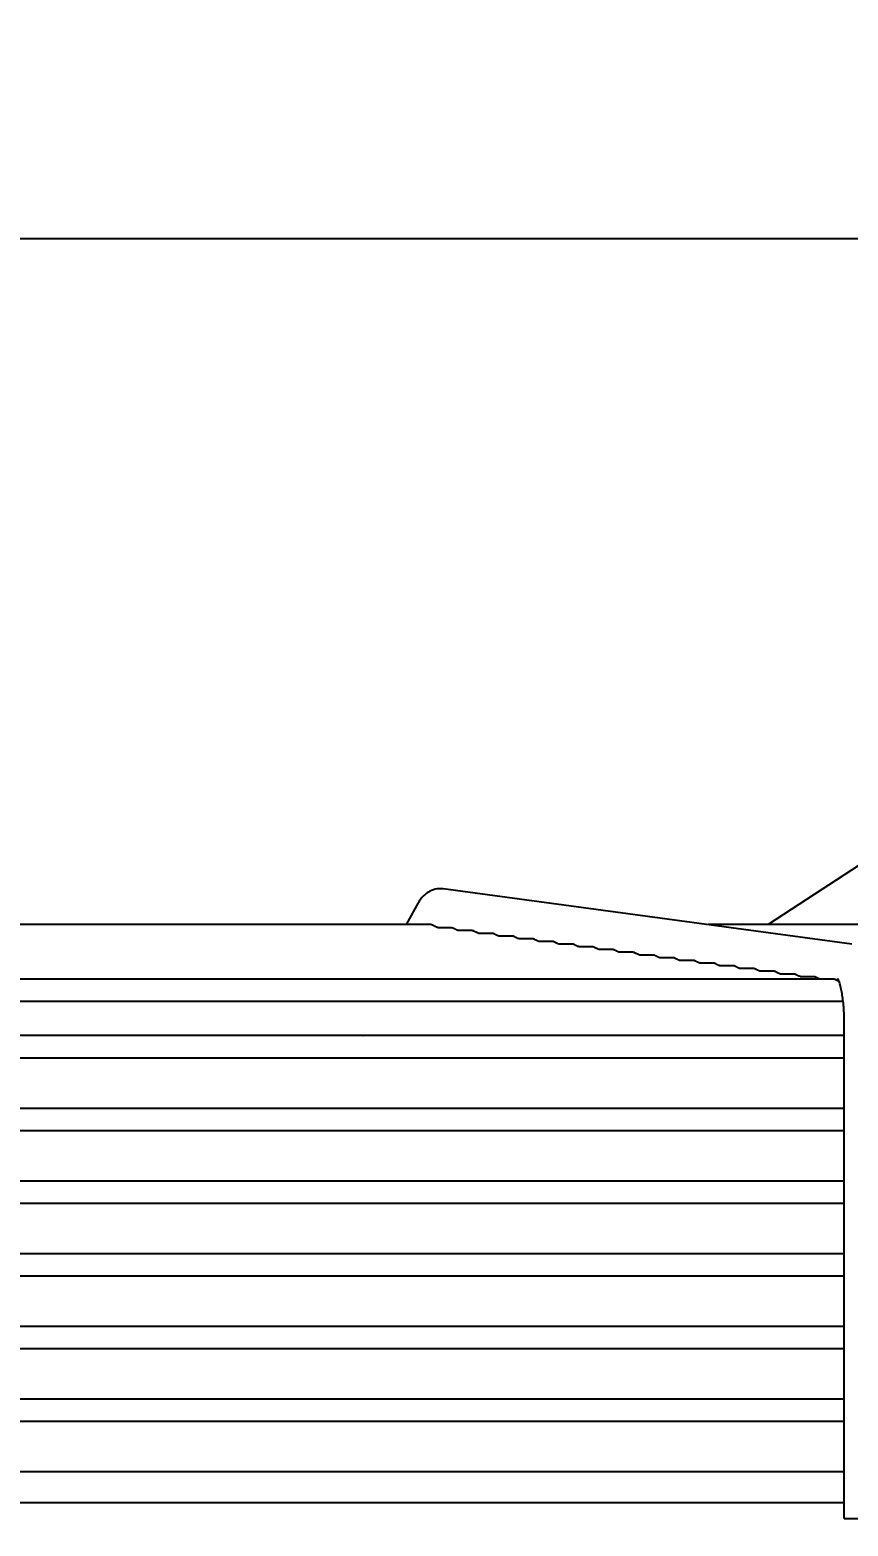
# Model space of a CAD drawing. Header units: millimetres. Extents: x 16200 to 32328, y 19251 to 29476.
# Drawn here: x 16277.14 to 16281.21, y 19604.16 to 19611.62 of the extents above; entities that cross this region are included whole.
import ezdxf

# ---------------------------------------------------------------- set-up
doc = ezdxf.new("R2010")
doc.units = ezdxf.units.MM
doc.header["$LTSCALE"] = 5
doc.layers.add('UNIT', color=6, linetype='Continuous')
doc.layers.add('WS-NO-CONTROL', color=3, linetype='Continuous')
doc.styles.add('SUBMITTAL', font='romans.shx', dxfattribs={"width": 0.75})
doc.dimstyles.new('SUBMITTAL', dxfattribs={"dimtxt": 0.09375, "dimasz": 0.09375, "dimexe": 0.03125, "dimexo": 0.0625, "dimgap": 0.0625, "dimtad": 0, "dimdec": 4, "dimzin": 4, "dimdsep": 46, "dimlunit": 4, "dimtxsty": 'SUBMITTAL', "dimcen": 0.09375, "dimclre": 6, "dimadec": 0, "dimazin": 0, "dimtfac": 1, "dimtdec": 0, "dimtofl": 0, "dimtmove": 0, "dimatfit": 3, "dimfxl": 0, "dimfrac": 2, "dimtolj": 1, "dimtzin": 4, "dimarcsym": 0})

# ---------------------------------------------------------------- blocks, each defined once
blk = doc.blocks.new('*D98')
at = {"layer": 'WS-NO-CONTROL', "color": 6, "lineweight": -2}
for p, q in [((16249.5356, 19595.7954), (16249.5356, 19636.925)), ((16307.6863, 19595.527), (16307.6863, 19636.925))]:
    blk.add_line(p, q, dxfattribs=at)
at = {"layer": 'WS-NO-CONTROL', "color": 3, "lineweight": -2}
for p, q in [((16249.5356, 19634.325), (16244.9856, 19634.325)), ((16303.1363, 19634.325), (16254.0856, 19634.325))]:
    blk.add_line(p, q, dxfattribs=at)
at = {"layer": 'WS-NO-CONTROL', "color": 3}
for points in [[(16254.0856, 19635.0833), (16254.0856, 19633.5666), (16249.5356, 19634.325)], [(16303.1363, 19635.0833), (16303.1363, 19633.5666), (16307.6863, 19634.325)]]:
    blk.add_solid(points, dxfattribs=at)
at = {"layer": 'WS-NO-CONTROL', "color": 3, "insert": (16227.6794, 19634.325), "char_height": 4.55, "attachment_point": 5, "style": 'SUBMITTAL'}
blk.add_mtext('\\A1;4\'-10 1/8"', dxfattribs=at)
blk = doc.blocks.new('*D99')
at = {"layer": 'WS-NO-CONTROL', "color": 6, "lineweight": -2}
for p, q in [((16249.5356, 19595.7954), (16249.5356, 19623.329)), ((16285.1726, 19595.527), (16285.1726, 19623.329))]:
    blk.add_line(p, q, dxfattribs=at)
at = {"layer": 'WS-NO-CONTROL', "color": 3, "lineweight": -2}
for p, q in [((16249.5356, 19620.729), (16244.9856, 19620.729)), ((16280.6226, 19620.729), (16254.0856, 19620.729))]:
    blk.add_line(p, q, dxfattribs=at)
at = {"layer": 'WS-NO-CONTROL', "color": 3}
for points in [[(16254.0856, 19621.4873), (16254.0856, 19619.9707), (16249.5356, 19620.729)], [(16280.6226, 19621.4873), (16280.6226, 19619.9707), (16285.1726, 19620.729)]]:
    blk.add_solid(points, dxfattribs=at)
at = {"layer": 'WS-NO-CONTROL', "color": 3, "insert": (16227.6794, 19620.729), "char_height": 4.55, "attachment_point": 5, "style": 'SUBMITTAL'}
blk.add_mtext('\\A1;2\'-11 5/8"', dxfattribs=at)

msp = doc.modelspace()

# ---------------------------------------------------------------- linework, layer by layer
at = {"layer": 'UNIT'}
for p, q in [((16272.0981, 19610.5774), (16282.1774, 19610.5774)), ((16281.7527, 19607.7721), (16280.8158, 19607.1581)), ((16281.2325, 19607.0615), (16279.1971, 19607.3361)), ((16279.0722, 19607.2662), (16279.0122, 19607.1581)), ((16279.139, 19607.1581), (16275.1365, 19607.1581)), ((16279.1726, 19607.1434), (16279.2409, 19607.1434)), ((16279.2725, 19607.1299), (16279.3412, 19607.1299)), ((16279.3727, 19607.1164), (16279.4413, 19607.1164)), ((16279.4729, 19607.1029), (16279.5416, 19607.1029)), ((16282.022, 19607.1581), (16280.5164, 19607.1581)), ((16279.5731, 19607.0894), (16279.6419, 19607.0894)), ((16279.6732, 19607.0759), (16279.7421, 19607.0759)), ((16279.7734, 19607.0624), (16279.8423, 19607.0624)), ((16279.8736, 19607.0489), (16279.9425, 19607.0489)), ((16279.9738, 19607.0354), (16280.0427, 19607.0354)), ((16280.074, 19607.0219), (16280.143, 19607.0219)), ((16280.1742, 19607.0084), (16280.2432, 19607.0084)), ((16280.2743, 19606.9949), (16280.3434, 19606.9949)), ((16280.3745, 19606.9814), (16280.4436, 19606.9814)), ((16280.4747, 19606.9679), (16280.5439, 19606.9679)), ((16280.5749, 19606.9544), (16280.6441, 19606.9544)), ((16281.1452, 19606.8869), (16273.1303, 19606.8869)), ((16280.6751, 19606.9409), (16280.7443, 19606.9409)), ((16280.7753, 19606.9274), (16280.8445, 19606.9274)), ((16280.8755, 19606.9139), (16280.9447, 19606.9139)), ((16280.9756, 19606.9004), (16281.045, 19606.9004)), ((16273.0867, 19606.7767), (16281.1889, 19606.7767)), ((16281.1947, 19604.1995), (16281.1947, 19606.6689)), ((16281.1947, 19606.605), (16273.0808, 19606.605)), ((16280.4161, 19606.6064), (16280.4161, 19606.605)), ((16273.0808, 19606.4948), (16281.1947, 19606.4948)), ((16281.1947, 19606.2428), (16273.0808, 19606.2428)), ((16273.0808, 19606.1326), (16281.1947, 19606.1326)), ((16281.1947, 19605.8806), (16273.0808, 19605.8806)), ((16273.0808, 19605.7704), (16281.1947, 19605.7704)), ((16281.1947, 19605.5184), (16273.0808, 19605.5184)), ((16273.0808, 19605.4081), (16281.1947, 19605.4081)), ((16281.1947, 19605.1562), (16273.0808, 19605.1562)), ((16273.0808, 19605.0459), (16281.1947, 19605.0459)), ((16281.1947, 19604.794), (16273.0808, 19604.794)), ((16273.0808, 19604.6837), (16281.1947, 19604.6837)), ((16281.1947, 19604.4318), (16273.0808, 19604.4318)), ((16273.0808, 19604.2782), (16281.1947, 19604.2782)), ((16281.1947, 19604.1995), (16281.3915, 19604.1995))]:
    msp.add_line(p, q, dxfattribs=at)
for centre, start, end in [((16278.2929, 19606.6132), 353.99009, 355.0051), ((16279.0803, 19606.6132), 184.9949, 186.00991)]:
    msp.add_arc(centre, 0.0787, start, end, dxfattribs=at)
for major_axis, start_param, end_param in [((-0.0861, 0.0478), 1.366612, 1.389255), ((0.0861, -0.0478), 6.024051, 6.046695)]:
    msp.add_ellipse((16278.8541, 19606.6705), major_axis=major_axis, ratio=0.875426, start_param=start_param, end_param=end_param, dxfattribs=at)
for points, knots in [([(16279.1971, 19607.3361), (16279.1838, 19607.3379), (16279.1698, 19607.3372), (16279.1441, 19607.3314), (16279.1327, 19607.3265), (16279.1136, 19607.3152), (16279.106, 19607.3089), (16279.0932, 19607.2964), (16279.0881, 19607.2903), (16279.0793, 19607.2782), (16279.0756, 19607.2722), (16279.0723, 19607.2663), (16279.0723, 19607.2662), (16279.0722, 19607.2662)], [3.1066861, 3.1066861, 3.1066861, 3.1066861, 3.1999885, 3.1999885, 3.2942363, 3.2942363, 3.388484, 3.388484, 3.4827318, 3.4827318, 3.5769796, 3.5769796, 3.577925, 3.577925, 3.577925, 3.577925]), ([(16279.139, 19607.1581), (16279.1391, 19607.1581), (16279.1391, 19607.1581), (16279.1391, 19607.1581), (16279.1393, 19607.1581), (16279.1396, 19607.1581), (16279.1399, 19607.158), (16279.1402, 19607.1579), (16279.1405, 19607.1579), (16279.1409, 19607.1577), (16279.1413, 19607.1576), (16279.1417, 19607.1575), (16279.1422, 19607.1573), (16279.1426, 19607.1571), (16279.1431, 19607.1569), (16279.1436, 19607.1567), (16279.1441, 19607.1564), (16279.1447, 19607.1562), (16279.1453, 19607.1559), (16279.1459, 19607.1556), (16279.1465, 19607.1553), (16279.1472, 19607.155), (16279.1478, 19607.1546), (16279.1485, 19607.1543), (16279.1493, 19607.1539), (16279.15, 19607.1535), (16279.1508, 19607.1531), (16279.1517, 19607.1527), (16279.1525, 19607.1523), (16279.1534, 19607.1518), (16279.1543, 19607.1514), (16279.1552, 19607.1509), (16279.1561, 19607.1504), (16279.1572, 19607.15), (16279.1582, 19607.1495), (16279.1592, 19607.149), (16279.1603, 19607.1484), (16279.1614, 19607.1479), (16279.1626, 19607.1474), (16279.1638, 19607.1469), (16279.165, 19607.1463), (16279.1663, 19607.1458), (16279.1676, 19607.1453), (16279.1689, 19607.1447), (16279.1702, 19607.1442), (16279.1717, 19607.1437), (16279.172, 19607.1436), (16279.1723, 19607.1435), (16279.1726, 19607.1434)], [0.4847824, 0.4847824, 0.4847824, 0.4847824, 0.4878049, 0.4878049, 0.4878049, 0.5121951, 0.5121951, 0.5121951, 0.5365854, 0.5365854, 0.5365854, 0.5609756, 0.5609756, 0.5609756, 0.5853659, 0.5853659, 0.5853659, 0.6097561, 0.6097561, 0.6097561, 0.6341463, 0.6341463, 0.6341463, 0.6585366, 0.6585366, 0.6585366, 0.6829268, 0.6829268, 0.6829268, 0.7073171, 0.7073171, 0.7073171, 0.7317073, 0.7317073, 0.7317073, 0.7560976, 0.7560976, 0.7560976, 0.7804878, 0.7804878, 0.7804878, 0.804878, 0.804878, 0.804878, 0.8292683, 0.8292683, 0.8292683, 0.834397, 0.834397, 0.834397, 0.834397]), ([(16279.2409, 19607.1434), (16279.241, 19607.1434), (16279.241, 19607.1434), (16279.241, 19607.1434), (16279.2413, 19607.1433), (16279.2415, 19607.1433), (16279.2418, 19607.1432), (16279.2421, 19607.1432), (16279.2424, 19607.1431), (16279.2428, 19607.143), (16279.2431, 19607.1429), (16279.2435, 19607.1427), (16279.244, 19607.1426), (16279.2444, 19607.1424), (16279.2449, 19607.1422), (16279.2454, 19607.142), (16279.2459, 19607.1418), (16279.2464, 19607.1415), (16279.247, 19607.1413), (16279.2476, 19607.141), (16279.2482, 19607.1407), (16279.2488, 19607.1404), (16279.2495, 19607.1401), (16279.2502, 19607.1397), (16279.2509, 19607.1394), (16279.2516, 19607.139), (16279.2524, 19607.1387), (16279.2532, 19607.1383), (16279.254, 19607.1379), (16279.2549, 19607.1374), (16279.2558, 19607.137), (16279.2567, 19607.1366), (16279.2576, 19607.1361), (16279.2586, 19607.1357), (16279.2596, 19607.1352), (16279.2606, 19607.1347), (16279.2617, 19607.1343), (16279.2628, 19607.1338), (16279.2639, 19607.1333), (16279.2651, 19607.1328), (16279.2662, 19607.1323), (16279.2675, 19607.1318), (16279.2687, 19607.1313), (16279.2699, 19607.1308), (16279.2712, 19607.1303), (16279.2725, 19607.1299)], [0.4842301, 0.4842301, 0.4842301, 0.4842301, 0.4878049, 0.4878049, 0.4878049, 0.5121951, 0.5121951, 0.5121951, 0.5365854, 0.5365854, 0.5365854, 0.5609756, 0.5609756, 0.5609756, 0.5853659, 0.5853659, 0.5853659, 0.6097561, 0.6097561, 0.6097561, 0.6341463, 0.6341463, 0.6341463, 0.6585366, 0.6585366, 0.6585366, 0.6829268, 0.6829268, 0.6829268, 0.7073171, 0.7073171, 0.7073171, 0.7317073, 0.7317073, 0.7317073, 0.7560976, 0.7560976, 0.7560976, 0.7804878, 0.7804878, 0.7804878, 0.804878, 0.804878, 0.804878, 0.8279727, 0.8279727, 0.8279727, 0.8279727]), ([(16279.3412, 19607.1299), (16279.3412, 19607.1299), (16279.3412, 19607.1299), (16279.3413, 19607.1299), (16279.3415, 19607.1298), (16279.3417, 19607.1298), (16279.342, 19607.1298), (16279.3423, 19607.1297), (16279.3426, 19607.1296), (16279.343, 19607.1295), (16279.3434, 19607.1294), (16279.3438, 19607.1292), (16279.3442, 19607.1291), (16279.3446, 19607.1289), (16279.3451, 19607.1287), (16279.3456, 19607.1285), (16279.3461, 19607.1283), (16279.3467, 19607.128), (16279.3472, 19607.1278), (16279.3478, 19607.1275), (16279.3484, 19607.1272), (16279.3491, 19607.1269), (16279.3497, 19607.1266), (16279.3504, 19607.1262), (16279.3511, 19607.1259), (16279.3519, 19607.1255), (16279.3526, 19607.1252), (16279.3535, 19607.1248), (16279.3543, 19607.1244), (16279.3551, 19607.1239), (16279.356, 19607.1235), (16279.3569, 19607.1231), (16279.3578, 19607.1226), (16279.3588, 19607.1222), (16279.3598, 19607.1217), (16279.3608, 19607.1212), (16279.3619, 19607.1207), (16279.363, 19607.1203), (16279.3641, 19607.1198), (16279.3653, 19607.1193), (16279.3665, 19607.1188), (16279.3677, 19607.1183), (16279.369, 19607.1178), (16279.3702, 19607.1173), (16279.3714, 19607.1168), (16279.3727, 19607.1164)], [0.4842433, 0.4842433, 0.4842433, 0.4842433, 0.4878049, 0.4878049, 0.4878049, 0.5121951, 0.5121951, 0.5121951, 0.5365854, 0.5365854, 0.5365854, 0.5609756, 0.5609756, 0.5609756, 0.5853659, 0.5853659, 0.5853659, 0.6097561, 0.6097561, 0.6097561, 0.6341463, 0.6341463, 0.6341463, 0.6585366, 0.6585366, 0.6585366, 0.6829268, 0.6829268, 0.6829268, 0.7073171, 0.7073171, 0.7073171, 0.7317073, 0.7317073, 0.7317073, 0.7560976, 0.7560976, 0.7560976, 0.7804878, 0.7804878, 0.7804878, 0.804878, 0.804878, 0.804878, 0.8276206, 0.8276206, 0.8276206, 0.8276206]), ([(16279.4414, 19607.1164), (16279.4414, 19607.1164), (16279.4414, 19607.1164), (16279.4415, 19607.1164), (16279.4417, 19607.1164), (16279.442, 19607.1163), (16279.4422, 19607.1163), (16279.4425, 19607.1162), (16279.4429, 19607.1161), (16279.4432, 19607.116), (16279.4436, 19607.1159), (16279.444, 19607.1157), (16279.4444, 19607.1156), (16279.4449, 19607.1154), (16279.4453, 19607.1152), (16279.4458, 19607.115), (16279.4463, 19607.1148), (16279.4469, 19607.1145), (16279.4475, 19607.1143), (16279.448, 19607.114), (16279.4487, 19607.1137), (16279.4493, 19607.1134), (16279.45, 19607.1131), (16279.4506, 19607.1127), (16279.4514, 19607.1124), (16279.4521, 19607.112), (16279.4529, 19607.1116), (16279.4537, 19607.1113), (16279.4545, 19607.1109), (16279.4553, 19607.1104), (16279.4562, 19607.11), (16279.4571, 19607.1096), (16279.4581, 19607.1091), (16279.4591, 19607.1087), (16279.46, 19607.1082), (16279.4611, 19607.1077), (16279.4622, 19607.1072), (16279.4632, 19607.1067), (16279.4644, 19607.1063), (16279.4655, 19607.1058), (16279.4667, 19607.1053), (16279.4679, 19607.1047), (16279.4692, 19607.1042), (16279.4704, 19607.1038), (16279.4716, 19607.1033), (16279.4729, 19607.1029)], [0.4842566, 0.4842566, 0.4842566, 0.4842566, 0.4878049, 0.4878049, 0.4878049, 0.5121951, 0.5121951, 0.5121951, 0.5365854, 0.5365854, 0.5365854, 0.5609756, 0.5609756, 0.5609756, 0.5853659, 0.5853659, 0.5853659, 0.6097561, 0.6097561, 0.6097561, 0.6341463, 0.6341463, 0.6341463, 0.6585366, 0.6585366, 0.6585366, 0.6829268, 0.6829268, 0.6829268, 0.7073171, 0.7073171, 0.7073171, 0.7317073, 0.7317073, 0.7317073, 0.7560976, 0.7560976, 0.7560976, 0.7804878, 0.7804878, 0.7804878, 0.804878, 0.804878, 0.804878, 0.827268, 0.827268, 0.827268, 0.827268]), ([(16279.5416, 19607.1029), (16279.5416, 19607.1029), (16279.5417, 19607.1029), (16279.5417, 19607.1029), (16279.5419, 19607.1029), (16279.5422, 19607.1028), (16279.5425, 19607.1028), (16279.5428, 19607.1027), (16279.5431, 19607.1026), (16279.5435, 19607.1025), (16279.5438, 19607.1024), (16279.5442, 19607.1022), (16279.5447, 19607.1021), (16279.5451, 19607.1019), (16279.5456, 19607.1017), (16279.5461, 19607.1015), (16279.5466, 19607.1013), (16279.5471, 19607.101), (16279.5477, 19607.1008), (16279.5483, 19607.1005), (16279.5489, 19607.1002), (16279.5495, 19607.0999), (16279.5502, 19607.0996), (16279.5509, 19607.0992), (16279.5516, 19607.0989), (16279.5523, 19607.0985), (16279.5531, 19607.0981), (16279.5539, 19607.0977), (16279.5547, 19607.0973), (16279.5556, 19607.0969), (16279.5565, 19607.0965), (16279.5574, 19607.0961), (16279.5583, 19607.0956), (16279.5593, 19607.0952), (16279.5603, 19607.0947), (16279.5613, 19607.0942), (16279.5624, 19607.0937), (16279.5635, 19607.0932), (16279.5646, 19607.0927), (16279.5658, 19607.0922), (16279.5669, 19607.0917), (16279.5682, 19607.0912), (16279.5695, 19607.0907), (16279.5706, 19607.0903), (16279.5718, 19607.0898), (16279.5731, 19607.0894)], [0.48427, 0.48427, 0.48427, 0.48427, 0.4878049, 0.4878049, 0.4878049, 0.5121951, 0.5121951, 0.5121951, 0.5365854, 0.5365854, 0.5365854, 0.5609756, 0.5609756, 0.5609756, 0.5853659, 0.5853659, 0.5853659, 0.6097561, 0.6097561, 0.6097561, 0.6341463, 0.6341463, 0.6341463, 0.6585366, 0.6585366, 0.6585366, 0.6829268, 0.6829268, 0.6829268, 0.7073171, 0.7073171, 0.7073171, 0.7317073, 0.7317073, 0.7317073, 0.7560976, 0.7560976, 0.7560976, 0.7804878, 0.7804878, 0.7804878, 0.804878, 0.804878, 0.804878, 0.8269153, 0.8269153, 0.8269153, 0.8269153]), ([(16279.6418, 19607.0894), (16279.6419, 19607.0894), (16279.6419, 19607.0894), (16279.6419, 19607.0894), (16279.6421, 19607.0894), (16279.6424, 19607.0893), (16279.6427, 19607.0893), (16279.643, 19607.0892), (16279.6433, 19607.0891), (16279.6437, 19607.089), (16279.644, 19607.0889), (16279.6444, 19607.0887), (16279.6449, 19607.0886), (16279.6453, 19607.0884), (16279.6458, 19607.0882), (16279.6463, 19607.088), (16279.6468, 19607.0878), (16279.6473, 19607.0875), (16279.6479, 19607.0873), (16279.6485, 19607.087), (16279.6491, 19607.0867), (16279.6498, 19607.0864), (16279.6504, 19607.0861), (16279.6511, 19607.0857), (16279.6518, 19607.0854), (16279.6526, 19607.085), (16279.6533, 19607.0846), (16279.6541, 19607.0842), (16279.655, 19607.0838), (16279.6558, 19607.0834), (16279.6567, 19607.083), (16279.6576, 19607.0826), (16279.6585, 19607.0821), (16279.6595, 19607.0816), (16279.6605, 19607.0812), (16279.6615, 19607.0807), (16279.6626, 19607.0802), (16279.6637, 19607.0797), (16279.6648, 19607.0792), (16279.666, 19607.0787), (16279.6672, 19607.0782), (16279.6684, 19607.0777), (16279.6697, 19607.0772), (16279.6708, 19607.0768), (16279.672, 19607.0763), (16279.6732, 19607.0759)], [0.4842834, 0.4842834, 0.4842834, 0.4842834, 0.4878049, 0.4878049, 0.4878049, 0.5121951, 0.5121951, 0.5121951, 0.5365854, 0.5365854, 0.5365854, 0.5609756, 0.5609756, 0.5609756, 0.5853659, 0.5853659, 0.5853659, 0.6097561, 0.6097561, 0.6097561, 0.6341463, 0.6341463, 0.6341463, 0.6585366, 0.6585366, 0.6585366, 0.6829268, 0.6829268, 0.6829268, 0.7073171, 0.7073171, 0.7073171, 0.7317073, 0.7317073, 0.7317073, 0.7560976, 0.7560976, 0.7560976, 0.7804878, 0.7804878, 0.7804878, 0.804878, 0.804878, 0.804878, 0.8265624, 0.8265624, 0.8265624, 0.8265624]), ([(16279.7421, 19607.0759), (16279.7421, 19607.0759), (16279.7421, 19607.0759), (16279.7422, 19607.0759), (16279.7424, 19607.0759), (16279.7426, 19607.0758), (16279.7429, 19607.0758), (16279.7432, 19607.0757), (16279.7435, 19607.0756), (16279.7439, 19607.0755), (16279.7443, 19607.0754), (16279.7447, 19607.0752), (16279.7451, 19607.0751), (16279.7455, 19607.0749), (16279.746, 19607.0747), (16279.7465, 19607.0745), (16279.747, 19607.0743), (16279.7476, 19607.074), (16279.7481, 19607.0738), (16279.7487, 19607.0735), (16279.7493, 19607.0732), (16279.75, 19607.0729), (16279.7506, 19607.0726), (16279.7513, 19607.0722), (16279.7521, 19607.0719), (16279.7528, 19607.0715), (16279.7536, 19607.0711), (16279.7544, 19607.0707), (16279.7552, 19607.0703), (16279.756, 19607.0699), (16279.7569, 19607.0695), (16279.7578, 19607.0691), (16279.7588, 19607.0686), (16279.7598, 19607.0681), (16279.7607, 19607.0677), (16279.7618, 19607.0672), (16279.7629, 19607.0667), (16279.7639, 19607.0662), (16279.7651, 19607.0657), (16279.7662, 19607.0652), (16279.7674, 19607.0647), (16279.7687, 19607.0642), (16279.7699, 19607.0637), (16279.7711, 19607.0633), (16279.7722, 19607.0628), (16279.7734, 19607.0624)], [0.484297, 0.484297, 0.484297, 0.484297, 0.4878049, 0.4878049, 0.4878049, 0.5121951, 0.5121951, 0.5121951, 0.5365854, 0.5365854, 0.5365854, 0.5609756, 0.5609756, 0.5609756, 0.5853659, 0.5853659, 0.5853659, 0.6097561, 0.6097561, 0.6097561, 0.6341463, 0.6341463, 0.6341463, 0.6585366, 0.6585366, 0.6585366, 0.6829268, 0.6829268, 0.6829268, 0.7073171, 0.7073171, 0.7073171, 0.7317073, 0.7317073, 0.7317073, 0.7560976, 0.7560976, 0.7560976, 0.7804878, 0.7804878, 0.7804878, 0.804878, 0.804878, 0.804878, 0.8262097, 0.8262097, 0.8262097, 0.8262097]), ([(16279.8423, 19607.0624), (16279.8423, 19607.0624), (16279.8423, 19607.0624), (16279.8424, 19607.0624), (16279.8426, 19607.0624), (16279.8429, 19607.0623), (16279.8431, 19607.0623), (16279.8434, 19607.0622), (16279.8438, 19607.0621), (16279.8441, 19607.062), (16279.8445, 19607.0619), (16279.8449, 19607.0618), (16279.8453, 19607.0616), (16279.8458, 19607.0614), (16279.8462, 19607.0612), (16279.8467, 19607.061), (16279.8473, 19607.0608), (16279.8478, 19607.0605), (16279.8484, 19607.0603), (16279.849, 19607.06), (16279.8496, 19607.0597), (16279.8502, 19607.0594), (16279.8509, 19607.0591), (16279.8516, 19607.0587), (16279.8523, 19607.0584), (16279.853, 19607.058), (16279.8538, 19607.0576), (16279.8546, 19607.0572), (16279.8554, 19607.0568), (16279.8563, 19607.0564), (16279.8572, 19607.056), (16279.8581, 19607.0555), (16279.859, 19607.0551), (16279.86, 19607.0546), (16279.861, 19607.0542), (16279.862, 19607.0537), (16279.8631, 19607.0532), (16279.8642, 19607.0527), (16279.8653, 19607.0522), (16279.8665, 19607.0517), (16279.8677, 19607.0512), (16279.8689, 19607.0507), (16279.8702, 19607.0502), (16279.8713, 19607.0497), (16279.8724, 19607.0493), (16279.8736, 19607.0489)], [0.4843105, 0.4843105, 0.4843105, 0.4843105, 0.4878049, 0.4878049, 0.4878049, 0.5121951, 0.5121951, 0.5121951, 0.5365854, 0.5365854, 0.5365854, 0.5609756, 0.5609756, 0.5609756, 0.5853659, 0.5853659, 0.5853659, 0.6097561, 0.6097561, 0.6097561, 0.6341463, 0.6341463, 0.6341463, 0.6585366, 0.6585366, 0.6585366, 0.6829268, 0.6829268, 0.6829268, 0.7073171, 0.7073171, 0.7073171, 0.7317073, 0.7317073, 0.7317073, 0.7560976, 0.7560976, 0.7560976, 0.7804878, 0.7804878, 0.7804878, 0.804878, 0.804878, 0.804878, 0.8258572, 0.8258572, 0.8258572, 0.8258572]), ([(16279.9425, 19607.0489), (16279.9425, 19607.0489), (16279.9426, 19607.0489), (16279.9426, 19607.0489), (16279.9428, 19607.0489), (16279.9431, 19607.0488), (16279.9434, 19607.0488), (16279.9437, 19607.0487), (16279.944, 19607.0486), (16279.9444, 19607.0485), (16279.9447, 19607.0484), (16279.9451, 19607.0483), (16279.9456, 19607.0481), (16279.946, 19607.0479), (16279.9465, 19607.0477), (16279.947, 19607.0475), (16279.9475, 19607.0473), (16279.948, 19607.047), (16279.9486, 19607.0468), (16279.9492, 19607.0465), (16279.9498, 19607.0462), (16279.9505, 19607.0459), (16279.9511, 19607.0456), (16279.9518, 19607.0452), (16279.9525, 19607.0449), (16279.9533, 19607.0445), (16279.954, 19607.0441), (16279.9548, 19607.0437), (16279.9557, 19607.0433), (16279.9565, 19607.0429), (16279.9574, 19607.0425), (16279.9583, 19607.042), (16279.9592, 19607.0416), (16279.9602, 19607.0411), (16279.9612, 19607.0407), (16279.9622, 19607.0402), (16279.9633, 19607.0397), (16279.9644, 19607.0392), (16279.9655, 19607.0387), (16279.9667, 19607.0382), (16279.9679, 19607.0377), (16279.9691, 19607.0372), (16279.9704, 19607.0367), (16279.9715, 19607.0362), (16279.9726, 19607.0358), (16279.9738, 19607.0354)], [0.484326, 0.484326, 0.484326, 0.484326, 0.4878049, 0.4878049, 0.4878049, 0.5121951, 0.5121951, 0.5121951, 0.5365854, 0.5365854, 0.5365854, 0.5609756, 0.5609756, 0.5609756, 0.5853659, 0.5853659, 0.5853659, 0.6097561, 0.6097561, 0.6097561, 0.6341463, 0.6341463, 0.6341463, 0.6585366, 0.6585366, 0.6585366, 0.6829268, 0.6829268, 0.6829268, 0.7073171, 0.7073171, 0.7073171, 0.7317073, 0.7317073, 0.7317073, 0.7560976, 0.7560976, 0.7560976, 0.7804878, 0.7804878, 0.7804878, 0.804878, 0.804878, 0.804878, 0.8255542, 0.8255542, 0.8255542, 0.8255542]), ([(16280.0427, 19607.0354), (16280.0428, 19607.0354), (16280.0428, 19607.0354), (16280.0428, 19607.0354), (16280.043, 19607.0354), (16280.0433, 19607.0353), (16280.0436, 19607.0353), (16280.0439, 19607.0352), (16280.0442, 19607.0351), (16280.0446, 19607.035), (16280.0449, 19607.0349), (16280.0454, 19607.0348), (16280.0458, 19607.0346), (16280.0462, 19607.0344), (16280.0467, 19607.0342), (16280.0472, 19607.034), (16280.0477, 19607.0338), (16280.0483, 19607.0335), (16280.0488, 19607.0333), (16280.0494, 19607.033), (16280.05, 19607.0327), (16280.0507, 19607.0324), (16280.0513, 19607.0321), (16280.052, 19607.0317), (16280.0528, 19607.0314), (16280.0535, 19607.031), (16280.0543, 19607.0306), (16280.0551, 19607.0302), (16280.0559, 19607.0298), (16280.0567, 19607.0294), (16280.0576, 19607.029), (16280.0585, 19607.0285), (16280.0595, 19607.0281), (16280.0605, 19607.0276), (16280.0614, 19607.0271), (16280.0625, 19607.0267), (16280.0636, 19607.0262), (16280.0646, 19607.0257), (16280.0658, 19607.0252), (16280.067, 19607.0247), (16280.0681, 19607.0242), (16280.0694, 19607.0237), (16280.0707, 19607.0232), (16280.0717, 19607.0227), (16280.0728, 19607.0223), (16280.074, 19607.0219)], [0.48434, 0.48434, 0.48434, 0.48434, 0.4878049, 0.4878049, 0.4878049, 0.5121951, 0.5121951, 0.5121951, 0.5365854, 0.5365854, 0.5365854, 0.5609756, 0.5609756, 0.5609756, 0.5853659, 0.5853659, 0.5853659, 0.6097561, 0.6097561, 0.6097561, 0.6341463, 0.6341463, 0.6341463, 0.6585366, 0.6585366, 0.6585366, 0.6829268, 0.6829268, 0.6829268, 0.7073171, 0.7073171, 0.7073171, 0.7317073, 0.7317073, 0.7317073, 0.7560976, 0.7560976, 0.7560976, 0.7804878, 0.7804878, 0.7804878, 0.804878, 0.804878, 0.804878, 0.8252026, 0.8252026, 0.8252026, 0.8252026]), ([(16280.143, 19607.0219), (16280.143, 19607.0219), (16280.143, 19607.0219), (16280.143, 19607.0219), (16280.1433, 19607.0219), (16280.1435, 19607.0218), (16280.1438, 19607.0218), (16280.1441, 19607.0217), (16280.1444, 19607.0216), (16280.1448, 19607.0215), (16280.1452, 19607.0214), (16280.1456, 19607.0213), (16280.146, 19607.0211), (16280.1464, 19607.0209), (16280.1469, 19607.0207), (16280.1474, 19607.0205), (16280.1479, 19607.0203), (16280.1485, 19607.02), (16280.1491, 19607.0198), (16280.1496, 19607.0195), (16280.1503, 19607.0192), (16280.1509, 19607.0189), (16280.1516, 19607.0186), (16280.1523, 19607.0182), (16280.153, 19607.0179), (16280.1537, 19607.0175), (16280.1545, 19607.0171), (16280.1553, 19607.0167), (16280.1561, 19607.0163), (16280.157, 19607.0159), (16280.1579, 19607.0155), (16280.1588, 19607.015), (16280.1597, 19607.0146), (16280.1607, 19607.0141), (16280.1617, 19607.0136), (16280.1627, 19607.0132), (16280.1638, 19607.0127), (16280.1649, 19607.0122), (16280.166, 19607.0117), (16280.1672, 19607.0112), (16280.1684, 19607.0107), (16280.1696, 19607.0102), (16280.1709, 19607.0096), (16280.1719, 19607.0092), (16280.173, 19607.0088), (16280.1742, 19607.0084)], [0.484354, 0.484354, 0.484354, 0.484354, 0.4878049, 0.4878049, 0.4878049, 0.5121951, 0.5121951, 0.5121951, 0.5365854, 0.5365854, 0.5365854, 0.5609756, 0.5609756, 0.5609756, 0.5853659, 0.5853659, 0.5853659, 0.6097561, 0.6097561, 0.6097561, 0.6341463, 0.6341463, 0.6341463, 0.6585366, 0.6585366, 0.6585366, 0.6829268, 0.6829268, 0.6829268, 0.7073171, 0.7073171, 0.7073171, 0.7317073, 0.7317073, 0.7317073, 0.7560976, 0.7560976, 0.7560976, 0.7804878, 0.7804878, 0.7804878, 0.804878, 0.804878, 0.804878, 0.8248515, 0.8248515, 0.8248515, 0.8248515]), ([(16280.2432, 19607.0084), (16280.2432, 19607.0084), (16280.2432, 19607.0084), (16280.2433, 19607.0084), (16280.2435, 19607.0084), (16280.2438, 19607.0084), (16280.244, 19607.0083), (16280.2443, 19607.0082), (16280.2447, 19607.0081), (16280.245, 19607.008), (16280.2454, 19607.0079), (16280.2458, 19607.0078), (16280.2462, 19607.0076), (16280.2467, 19607.0074), (16280.2471, 19607.0072), (16280.2477, 19607.007), (16280.2482, 19607.0068), (16280.2487, 19607.0065), (16280.2493, 19607.0063), (16280.2499, 19607.006), (16280.2505, 19607.0057), (16280.2511, 19607.0054), (16280.2518, 19607.0051), (16280.2525, 19607.0047), (16280.2532, 19607.0044), (16280.254, 19607.004), (16280.2547, 19607.0036), (16280.2555, 19607.0032), (16280.2564, 19607.0028), (16280.2572, 19607.0024), (16280.2581, 19607.002), (16280.259, 19607.0015), (16280.2599, 19607.0011), (16280.2609, 19607.0006), (16280.2619, 19607.0001), (16280.263, 19606.9996), (16280.264, 19606.9992), (16280.2651, 19606.9987), (16280.2663, 19606.9982), (16280.2674, 19606.9977), (16280.2686, 19606.9971), (16280.2699, 19606.9966), (16280.2711, 19606.9961), (16280.2722, 19606.9957), (16280.2732, 19606.9953), (16280.2743, 19606.9949)], [0.484368, 0.484368, 0.484368, 0.484368, 0.4878049, 0.4878049, 0.4878049, 0.5121951, 0.5121951, 0.5121951, 0.5365854, 0.5365854, 0.5365854, 0.5609756, 0.5609756, 0.5609756, 0.5853659, 0.5853659, 0.5853659, 0.6097561, 0.6097561, 0.6097561, 0.6341463, 0.6341463, 0.6341463, 0.6585366, 0.6585366, 0.6585366, 0.6829268, 0.6829268, 0.6829268, 0.7073171, 0.7073171, 0.7073171, 0.7317073, 0.7317073, 0.7317073, 0.7560976, 0.7560976, 0.7560976, 0.7804878, 0.7804878, 0.7804878, 0.804878, 0.804878, 0.804878, 0.824501, 0.824501, 0.824501, 0.824501]), ([(16280.3434, 19606.9949), (16280.3434, 19606.9949), (16280.3435, 19606.9949), (16280.3435, 19606.9949), (16280.3437, 19606.9949), (16280.344, 19606.9949), (16280.3443, 19606.9948), (16280.3446, 19606.9947), (16280.3449, 19606.9946), (16280.3453, 19606.9945), (16280.3456, 19606.9944), (16280.346, 19606.9943), (16280.3465, 19606.9941), (16280.3469, 19606.9939), (16280.3474, 19606.9937), (16280.3479, 19606.9935), (16280.3484, 19606.9933), (16280.3489, 19606.993), (16280.3495, 19606.9928), (16280.3501, 19606.9925), (16280.3507, 19606.9922), (16280.3514, 19606.9919), (16280.352, 19606.9916), (16280.3527, 19606.9912), (16280.3535, 19606.9909), (16280.3542, 19606.9905), (16280.355, 19606.9901), (16280.3558, 19606.9897), (16280.3566, 19606.9893), (16280.3574, 19606.9889), (16280.3583, 19606.9885), (16280.3592, 19606.988), (16280.3602, 19606.9876), (16280.3612, 19606.9871), (16280.3622, 19606.9866), (16280.3632, 19606.9861), (16280.3643, 19606.9856), (16280.3654, 19606.9852), (16280.3665, 19606.9847), (16280.3677, 19606.9841), (16280.3689, 19606.9836), (16280.3701, 19606.9831), (16280.3714, 19606.9826), (16280.3724, 19606.9822), (16280.3734, 19606.9818), (16280.3745, 19606.9814)], [0.484382, 0.484382, 0.484382, 0.484382, 0.4878049, 0.4878049, 0.4878049, 0.5121951, 0.5121951, 0.5121951, 0.5365854, 0.5365854, 0.5365854, 0.5609756, 0.5609756, 0.5609756, 0.5853659, 0.5853659, 0.5853659, 0.6097561, 0.6097561, 0.6097561, 0.6341463, 0.6341463, 0.6341463, 0.6585366, 0.6585366, 0.6585366, 0.6829268, 0.6829268, 0.6829268, 0.7073171, 0.7073171, 0.7073171, 0.7317073, 0.7317073, 0.7317073, 0.7560976, 0.7560976, 0.7560976, 0.7804878, 0.7804878, 0.7804878, 0.804878, 0.804878, 0.804878, 0.8241512, 0.8241512, 0.8241512, 0.8241512]), ([(16280.4436, 19606.9814), (16280.4437, 19606.9814), (16280.4437, 19606.9814), (16280.4437, 19606.9814), (16280.4439, 19606.9814), (16280.4442, 19606.9814), (16280.4445, 19606.9813), (16280.4448, 19606.9812), (16280.4451, 19606.9811), (16280.4455, 19606.981), (16280.4459, 19606.9809), (16280.4463, 19606.9808), (16280.4467, 19606.9806), (16280.4471, 19606.9804), (16280.4476, 19606.9802), (16280.4481, 19606.98), (16280.4486, 19606.9798), (16280.4492, 19606.9795), (16280.4497, 19606.9793), (16280.4503, 19606.979), (16280.4509, 19606.9787), (16280.4516, 19606.9784), (16280.4523, 19606.9781), (16280.4529, 19606.9777), (16280.4537, 19606.9774), (16280.4544, 19606.977), (16280.4552, 19606.9766), (16280.456, 19606.9762), (16280.4568, 19606.9758), (16280.4577, 19606.9754), (16280.4586, 19606.975), (16280.4595, 19606.9745), (16280.4604, 19606.9741), (16280.4614, 19606.9736), (16280.4624, 19606.9731), (16280.4634, 19606.9726), (16280.4645, 19606.9721), (16280.4656, 19606.9716), (16280.4667, 19606.9711), (16280.4679, 19606.9706), (16280.4691, 19606.9701), (16280.4703, 19606.9696), (16280.4716, 19606.9691), (16280.4726, 19606.9687), (16280.4736, 19606.9683), (16280.4747, 19606.9679)], [0.484396, 0.484396, 0.484396, 0.484396, 0.4878049, 0.4878049, 0.4878049, 0.5121951, 0.5121951, 0.5121951, 0.5365854, 0.5365854, 0.5365854, 0.5609756, 0.5609756, 0.5609756, 0.5853659, 0.5853659, 0.5853659, 0.6097561, 0.6097561, 0.6097561, 0.6341463, 0.6341463, 0.6341463, 0.6585366, 0.6585366, 0.6585366, 0.6829268, 0.6829268, 0.6829268, 0.7073171, 0.7073171, 0.7073171, 0.7317073, 0.7317073, 0.7317073, 0.7560976, 0.7560976, 0.7560976, 0.7804878, 0.7804878, 0.7804878, 0.804878, 0.804878, 0.804878, 0.823802, 0.823802, 0.823802, 0.823802]), ([(16280.5439, 19606.9679), (16280.5439, 19606.9679), (16280.5439, 19606.9679), (16280.5439, 19606.9679), (16280.5442, 19606.9679), (16280.5444, 19606.9679), (16280.5447, 19606.9678), (16280.545, 19606.9677), (16280.5453, 19606.9677), (16280.5457, 19606.9675), (16280.5461, 19606.9674), (16280.5465, 19606.9673), (16280.5469, 19606.9671), (16280.5474, 19606.9669), (16280.5478, 19606.9667), (16280.5483, 19606.9665), (16280.5488, 19606.9663), (16280.5494, 19606.966), (16280.55, 19606.9658), (16280.5506, 19606.9655), (16280.5512, 19606.9652), (16280.5518, 19606.9649), (16280.5525, 19606.9646), (16280.5532, 19606.9642), (16280.5539, 19606.9639), (16280.5546, 19606.9635), (16280.5554, 19606.9631), (16280.5562, 19606.9627), (16280.557, 19606.9623), (16280.5579, 19606.9619), (16280.5588, 19606.9614), (16280.5597, 19606.961), (16280.5606, 19606.9605), (16280.5616, 19606.9601), (16280.5626, 19606.9596), (16280.5637, 19606.9591), (16280.5647, 19606.9586), (16280.5658, 19606.9581), (16280.567, 19606.9576), (16280.5682, 19606.9571), (16280.5693, 19606.9566), (16280.5706, 19606.9561), (16280.5719, 19606.9556), (16280.5728, 19606.9552), (16280.5739, 19606.9548), (16280.5749, 19606.9544)], [0.48441, 0.48441, 0.48441, 0.48441, 0.4878049, 0.4878049, 0.4878049, 0.5121951, 0.5121951, 0.5121951, 0.5365854, 0.5365854, 0.5365854, 0.5609756, 0.5609756, 0.5609756, 0.5853659, 0.5853659, 0.5853659, 0.6097561, 0.6097561, 0.6097561, 0.6341463, 0.6341463, 0.6341463, 0.6585366, 0.6585366, 0.6585366, 0.6829268, 0.6829268, 0.6829268, 0.7073171, 0.7073171, 0.7073171, 0.7317073, 0.7317073, 0.7317073, 0.7560976, 0.7560976, 0.7560976, 0.7804878, 0.7804878, 0.7804878, 0.804878, 0.804878, 0.804878, 0.8234536, 0.8234536, 0.8234536, 0.8234536]), ([(16280.6441, 19606.9544), (16280.6441, 19606.9544), (16280.6441, 19606.9544), (16280.6442, 19606.9544), (16280.6444, 19606.9544), (16280.6446, 19606.9544), (16280.6449, 19606.9543), (16280.6452, 19606.9542), (16280.6456, 19606.9542), (16280.6459, 19606.954), (16280.6463, 19606.9539), (16280.6467, 19606.9538), (16280.6471, 19606.9536), (16280.6476, 19606.9534), (16280.6481, 19606.9532), (16280.6486, 19606.953), (16280.6491, 19606.9528), (16280.6496, 19606.9526), (16280.6502, 19606.9523), (16280.6508, 19606.952), (16280.6514, 19606.9517), (16280.6521, 19606.9514), (16280.6527, 19606.9511), (16280.6534, 19606.9507), (16280.6541, 19606.9504), (16280.6549, 19606.95), (16280.6557, 19606.9496), (16280.6565, 19606.9492), (16280.6573, 19606.9488), (16280.6581, 19606.9484), (16280.659, 19606.9479), (16280.6599, 19606.9475), (16280.6609, 19606.947), (16280.6619, 19606.9466), (16280.6629, 19606.9461), (16280.6639, 19606.9456), (16280.665, 19606.9451), (16280.6661, 19606.9446), (16280.6672, 19606.9441), (16280.6684, 19606.9436), (16280.6696, 19606.9431), (16280.6708, 19606.9426), (16280.6721, 19606.9421), (16280.6731, 19606.9417), (16280.6741, 19606.9413), (16280.6751, 19606.9409)], [0.4844239, 0.4844239, 0.4844239, 0.4844239, 0.4878049, 0.4878049, 0.4878049, 0.5121951, 0.5121951, 0.5121951, 0.5365854, 0.5365854, 0.5365854, 0.5609756, 0.5609756, 0.5609756, 0.5853659, 0.5853659, 0.5853659, 0.6097561, 0.6097561, 0.6097561, 0.6341463, 0.6341463, 0.6341463, 0.6585366, 0.6585366, 0.6585366, 0.6829268, 0.6829268, 0.6829268, 0.7073171, 0.7073171, 0.7073171, 0.7317073, 0.7317073, 0.7317073, 0.7560976, 0.7560976, 0.7560976, 0.7804878, 0.7804878, 0.7804878, 0.804878, 0.804878, 0.804878, 0.823106, 0.823106, 0.823106, 0.823106]), ([(16280.7443, 19606.9409), (16280.7443, 19606.9409), (16280.7444, 19606.9409), (16280.7444, 19606.9409), (16280.7446, 19606.9409), (16280.7449, 19606.9409), (16280.7452, 19606.9408), (16280.7455, 19606.9407), (16280.7458, 19606.9407), (16280.7462, 19606.9405), (16280.7465, 19606.9404), (16280.7469, 19606.9403), (16280.7474, 19606.9401), (16280.7478, 19606.9399), (16280.7483, 19606.9397), (16280.7488, 19606.9395), (16280.7493, 19606.9393), (16280.7498, 19606.9391), (16280.7504, 19606.9388), (16280.751, 19606.9385), (16280.7516, 19606.9382), (16280.7523, 19606.9379), (16280.7529, 19606.9376), (16280.7536, 19606.9372), (16280.7544, 19606.9369), (16280.7551, 19606.9365), (16280.7559, 19606.9361), (16280.7567, 19606.9357), (16280.7575, 19606.9353), (16280.7584, 19606.9349), (16280.7593, 19606.9344), (16280.7602, 19606.934), (16280.7611, 19606.9335), (16280.7621, 19606.9331), (16280.7631, 19606.9326), (16280.7641, 19606.9321), (16280.7652, 19606.9316), (16280.7663, 19606.9311), (16280.7674, 19606.9306), (16280.7686, 19606.9301), (16280.7698, 19606.9296), (16280.7711, 19606.9291), (16280.7723, 19606.9286), (16280.7733, 19606.9282), (16280.7743, 19606.9278), (16280.7753, 19606.9274)], [0.4844379, 0.4844379, 0.4844379, 0.4844379, 0.4878049, 0.4878049, 0.4878049, 0.5121951, 0.5121951, 0.5121951, 0.5365854, 0.5365854, 0.5365854, 0.5609756, 0.5609756, 0.5609756, 0.5853659, 0.5853659, 0.5853659, 0.6097561, 0.6097561, 0.6097561, 0.6341463, 0.6341463, 0.6341463, 0.6585366, 0.6585366, 0.6585366, 0.6829268, 0.6829268, 0.6829268, 0.7073171, 0.7073171, 0.7073171, 0.7317073, 0.7317073, 0.7317073, 0.7560976, 0.7560976, 0.7560976, 0.7804878, 0.7804878, 0.7804878, 0.804878, 0.804878, 0.804878, 0.8227592, 0.8227592, 0.8227592, 0.8227592]), ([(16280.8445, 19606.9274), (16280.8446, 19606.9274), (16280.8446, 19606.9274), (16280.8446, 19606.9274), (16280.8448, 19606.9274), (16280.8451, 19606.9274), (16280.8454, 19606.9273), (16280.8457, 19606.9273), (16280.846, 19606.9272), (16280.8464, 19606.927), (16280.8468, 19606.9269), (16280.8472, 19606.9268), (16280.8476, 19606.9266), (16280.848, 19606.9264), (16280.8485, 19606.9262), (16280.849, 19606.926), (16280.8495, 19606.9258), (16280.8501, 19606.9256), (16280.8507, 19606.9253), (16280.8512, 19606.925), (16280.8519, 19606.9247), (16280.8525, 19606.9244), (16280.8532, 19606.9241), (16280.8539, 19606.9237), (16280.8546, 19606.9234), (16280.8553, 19606.923), (16280.8561, 19606.9226), (16280.8569, 19606.9222), (16280.8577, 19606.9218), (16280.8586, 19606.9214), (16280.8595, 19606.9209), (16280.8604, 19606.9205), (16280.8614, 19606.92), (16280.8623, 19606.9196), (16280.8633, 19606.9191), (16280.8644, 19606.9186), (16280.8655, 19606.9181), (16280.8665, 19606.9176), (16280.8677, 19606.9171), (16280.8689, 19606.9166), (16280.8701, 19606.9161), (16280.8713, 19606.9156), (16280.8726, 19606.915), (16280.8735, 19606.9147), (16280.8745, 19606.9143), (16280.8755, 19606.9139)], [0.4844518, 0.4844518, 0.4844518, 0.4844518, 0.4878049, 0.4878049, 0.4878049, 0.5121951, 0.5121951, 0.5121951, 0.5365854, 0.5365854, 0.5365854, 0.5609756, 0.5609756, 0.5609756, 0.5853659, 0.5853659, 0.5853659, 0.6097561, 0.6097561, 0.6097561, 0.6341463, 0.6341463, 0.6341463, 0.6585366, 0.6585366, 0.6585366, 0.6829268, 0.6829268, 0.6829268, 0.7073171, 0.7073171, 0.7073171, 0.7317073, 0.7317073, 0.7317073, 0.7560976, 0.7560976, 0.7560976, 0.7804878, 0.7804878, 0.7804878, 0.804878, 0.804878, 0.804878, 0.8224133, 0.8224133, 0.8224133, 0.8224133]), ([(16280.9447, 19606.9139), (16280.9448, 19606.9139), (16280.9448, 19606.9139), (16280.9448, 19606.9139), (16280.9451, 19606.9139), (16280.9453, 19606.9139), (16280.9456, 19606.9138), (16280.9459, 19606.9138), (16280.9462, 19606.9137), (16280.9466, 19606.9136), (16280.947, 19606.9134), (16280.9474, 19606.9133), (16280.9478, 19606.9131), (16280.9483, 19606.9129), (16280.9487, 19606.9128), (16280.9492, 19606.9125), (16280.9498, 19606.9123), (16280.9503, 19606.9121), (16280.9509, 19606.9118), (16280.9515, 19606.9115), (16280.9521, 19606.9112), (16280.9527, 19606.9109), (16280.9534, 19606.9106), (16280.9541, 19606.9102), (16280.9548, 19606.9099), (16280.9556, 19606.9095), (16280.9563, 19606.9091), (16280.9572, 19606.9087), (16280.958, 19606.9083), (16280.9588, 19606.9079), (16280.9597, 19606.9074), (16280.9606, 19606.907), (16280.9616, 19606.9065), (16280.9626, 19606.906), (16280.9636, 19606.9056), (16280.9646, 19606.9051), (16280.9657, 19606.9046), (16280.9668, 19606.9041), (16280.9679, 19606.9036), (16280.9691, 19606.9031), (16280.9703, 19606.9026), (16280.9715, 19606.902), (16280.9728, 19606.9015), (16280.9737, 19606.9012), (16280.9747, 19606.9008), (16280.9756, 19606.9004)], [0.4844658, 0.4844658, 0.4844658, 0.4844658, 0.4878049, 0.4878049, 0.4878049, 0.5121951, 0.5121951, 0.5121951, 0.5365854, 0.5365854, 0.5365854, 0.5609756, 0.5609756, 0.5609756, 0.5853659, 0.5853659, 0.5853659, 0.6097561, 0.6097561, 0.6097561, 0.6341463, 0.6341463, 0.6341463, 0.6585366, 0.6585366, 0.6585366, 0.6829268, 0.6829268, 0.6829268, 0.7073171, 0.7073171, 0.7073171, 0.7317073, 0.7317073, 0.7317073, 0.7560976, 0.7560976, 0.7560976, 0.7804878, 0.7804878, 0.7804878, 0.804878, 0.804878, 0.804878, 0.8220682, 0.8220682, 0.8220682, 0.8220682]), ([(16281.045, 19606.9004), (16281.045, 19606.9004), (16281.045, 19606.9004), (16281.0451, 19606.9004), (16281.0453, 19606.9004), (16281.0455, 19606.9004), (16281.0458, 19606.9003), (16281.0461, 19606.9003), (16281.0465, 19606.9002), (16281.0468, 19606.9001), (16281.0472, 19606.8999), (16281.0476, 19606.8998), (16281.048, 19606.8996), (16281.0485, 19606.8995), (16281.049, 19606.8993), (16281.0495, 19606.899), (16281.05, 19606.8988), (16281.0505, 19606.8986), (16281.0511, 19606.8983), (16281.0517, 19606.898), (16281.0523, 19606.8977), (16281.053, 19606.8974), (16281.0536, 19606.8971), (16281.0543, 19606.8967), (16281.0551, 19606.8964), (16281.0558, 19606.896), (16281.0566, 19606.8956), (16281.0574, 19606.8952), (16281.0582, 19606.8948), (16281.0591, 19606.8944), (16281.06, 19606.8939), (16281.0609, 19606.8935), (16281.0618, 19606.893), (16281.0628, 19606.8925), (16281.0638, 19606.8921), (16281.0648, 19606.8916), (16281.0659, 19606.8911), (16281.067, 19606.8906), (16281.0682, 19606.8901), (16281.0693, 19606.8896), (16281.0705, 19606.889), (16281.0718, 19606.8885), (16281.0731, 19606.888), (16281.074, 19606.8876), (16281.0749, 19606.8873), (16281.0758, 19606.8869)], [0.4844797, 0.4844797, 0.4844797, 0.4844797, 0.4878049, 0.4878049, 0.4878049, 0.5121951, 0.5121951, 0.5121951, 0.5365854, 0.5365854, 0.5365854, 0.5609756, 0.5609756, 0.5609756, 0.5853659, 0.5853659, 0.5853659, 0.6097561, 0.6097561, 0.6097561, 0.6341463, 0.6341463, 0.6341463, 0.6585366, 0.6585366, 0.6585366, 0.6829268, 0.6829268, 0.6829268, 0.7073171, 0.7073171, 0.7073171, 0.7317073, 0.7317073, 0.7317073, 0.7560976, 0.7560976, 0.7560976, 0.7804878, 0.7804878, 0.7804878, 0.804878, 0.804878, 0.804878, 0.8217241, 0.8217241, 0.8217241, 0.8217241]), ([(16281.1452, 19606.8869), (16281.1452, 19606.8869), (16281.1453, 19606.8869), (16281.1453, 19606.8869), (16281.1455, 19606.8869), (16281.1458, 19606.8869), (16281.1461, 19606.8868), (16281.1464, 19606.8868), (16281.1467, 19606.8867), (16281.1471, 19606.8866), (16281.1474, 19606.8864), (16281.1478, 19606.8863), (16281.1483, 19606.8861), (16281.1487, 19606.886), (16281.1492, 19606.8858), (16281.1497, 19606.8855), (16281.1502, 19606.8853), (16281.1508, 19606.8851), (16281.1513, 19606.8848), (16281.1519, 19606.8845), (16281.1525, 19606.8842), (16281.1532, 19606.8839), (16281.1539, 19606.8836), (16281.1546, 19606.8832), (16281.1553, 19606.8829), (16281.156, 19606.8825), (16281.1568, 19606.8821), (16281.1576, 19606.8817), (16281.1584, 19606.8813), (16281.1593, 19606.8809), (16281.1602, 19606.8804), (16281.1611, 19606.88), (16281.1621, 19606.8795), (16281.163, 19606.879), (16281.164, 19606.8786), (16281.1651, 19606.8781), (16281.1662, 19606.8776), (16281.1668, 19606.8773), (16281.1675, 19606.877), (16281.1682, 19606.8766)], [0.4844942, 0.4844942, 0.4844942, 0.4844942, 0.4878049, 0.4878049, 0.4878049, 0.5121951, 0.5121951, 0.5121951, 0.5365854, 0.5365854, 0.5365854, 0.5609756, 0.5609756, 0.5609756, 0.5853659, 0.5853659, 0.5853659, 0.6097561, 0.6097561, 0.6097561, 0.6341463, 0.6341463, 0.6341463, 0.6585366, 0.6585366, 0.6585366, 0.6829268, 0.6829268, 0.6829268, 0.7073171, 0.7073171, 0.7073171, 0.7317073, 0.7317073, 0.7317073, 0.7560976, 0.7560976, 0.7560976, 0.7708389, 0.7708389, 0.7708389, 0.7708389]), ([(16281.1947, 19606.6689), (16281.1947, 19606.6953), (16281.1937, 19606.7217), (16281.1898, 19606.7713), (16281.187, 19606.7945), (16281.1802, 19606.8339), (16281.1764, 19606.8505), (16281.1694, 19606.8741), (16281.1662, 19606.8822), (16281.1631, 19606.8884), (16281.1624, 19606.8895), (16281.1624, 19606.8895)], [1.570796, 1.570796, 1.570796, 1.570796, 1.864819, 1.864819, 2.15372, 2.15372, 2.423663, 2.423663, 2.651375, 2.651375, 2.761758, 2.761758, 2.761758, 2.761758])]:
    msp.add_open_spline(points, degree=3, knots=knots, dxfattribs=at)

# ---------------------------------------------------------------- dimensions: what is measured, and where the dimension line sits
at = {"layer": 'WS-NO-CONTROL', "color": 3}
for base, p1, picture, middle in [((16249.5356, 19634.325), (16307.6863, 19592.927), '*D98', (16227.6794, 19634.325)), ((16249.5356, 19620.729), (16285.1726, 19592.927), '*D99', (16227.6794, 19620.729))]:
    dim = msp.add_linear_dim(base=base, p1=p1, p2=(16249.5356, 19593.1954), dimstyle='SUBMITTAL', override={"dimscale": 65, "dimtxt": 0.07, "dimasz": 0.07, "dimexe": 0.04, "dimexo": 0.04, "dimgap": 0.03125, "dimdec": 3, "dimzin": 3, "dimclrd": 3, "dimclrt": 3, "dimtdec": 3, "dimtix": 1}, dxfattribs=at)
    dim.commit()
    dim.dimension.update_dxf_attribs({"geometry": picture, "text_midpoint": middle, "dimtype": 160})

doc.saveas('drawing.dxf')
